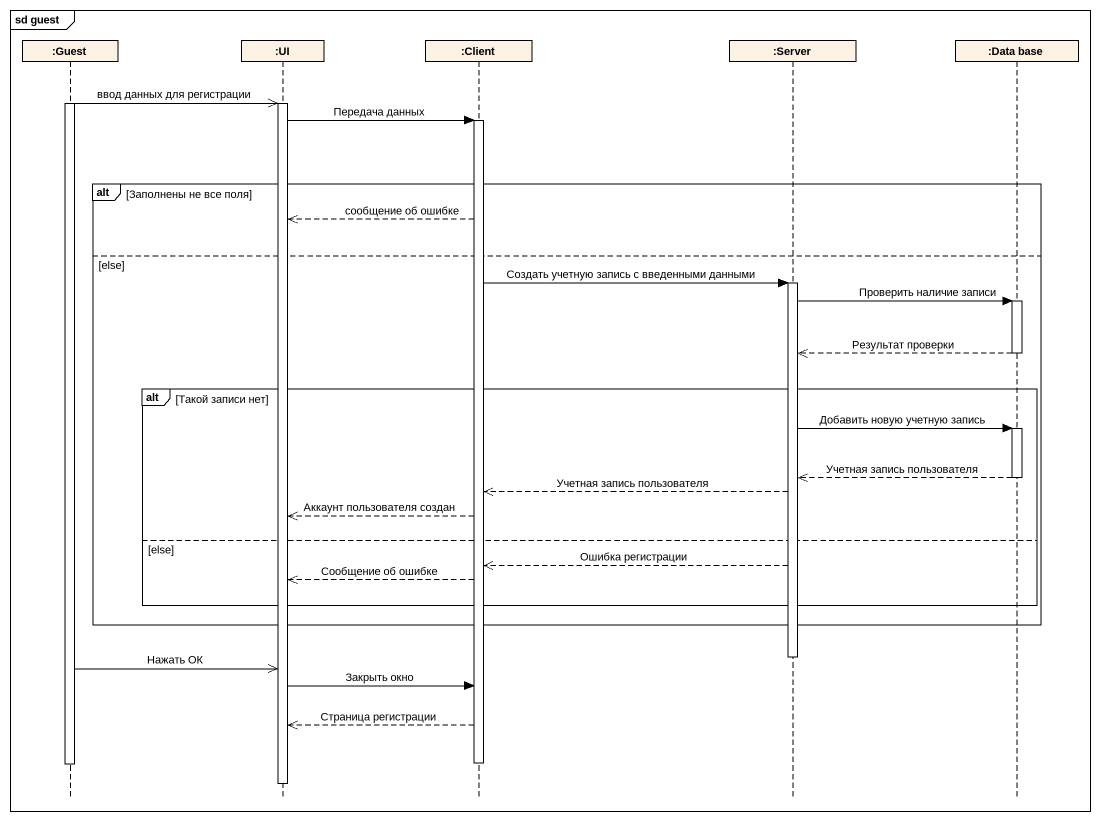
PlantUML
@startuml
mainframe sd guest
hide footbox
participant ":Guest" as Guest
participant ":UI" as UI
participant ":Client" as Client
participant ":Server" as Server
participant ":Data base" as Data_base

activate Guest
Guest ->> UI : ввод данных для регистрации
activate UI
UI -> Client : Передача данных
activate Client
alt Заполнены не все поля
  Client -->> UI : сообщение об ошибке
else else
  Client -> Server : Создать учетную запись с введенными данными
  activate Server
  Server -> Data_base : Проверить наличие записи
  activate Data_base
  Data_base -->> Server : Результат проверки
  deactivate Data_base
  alt Такой записи нет
    Server -> Data_base : Добавить новую учетную запись
    activate Data_base
    Data_base -->> Server : Учетная запись пользователя
    deactivate Data_base
    Server -->> Client : Учетная запись пользователя
    Client -->> UI : Аккаунт пользователя создан
  else else
    Server -->> Client : Ошибка регистрации
    Client -->> UI : Сообщение об ошибке
  end
end
deactivate Server
Guest ->> UI : Нажать ОК
UI -> Client : Закрыть окно
Client -->> UI : Страница регистрации
deactivate Client
deactivate Guest
deactivate UI
@enduml
